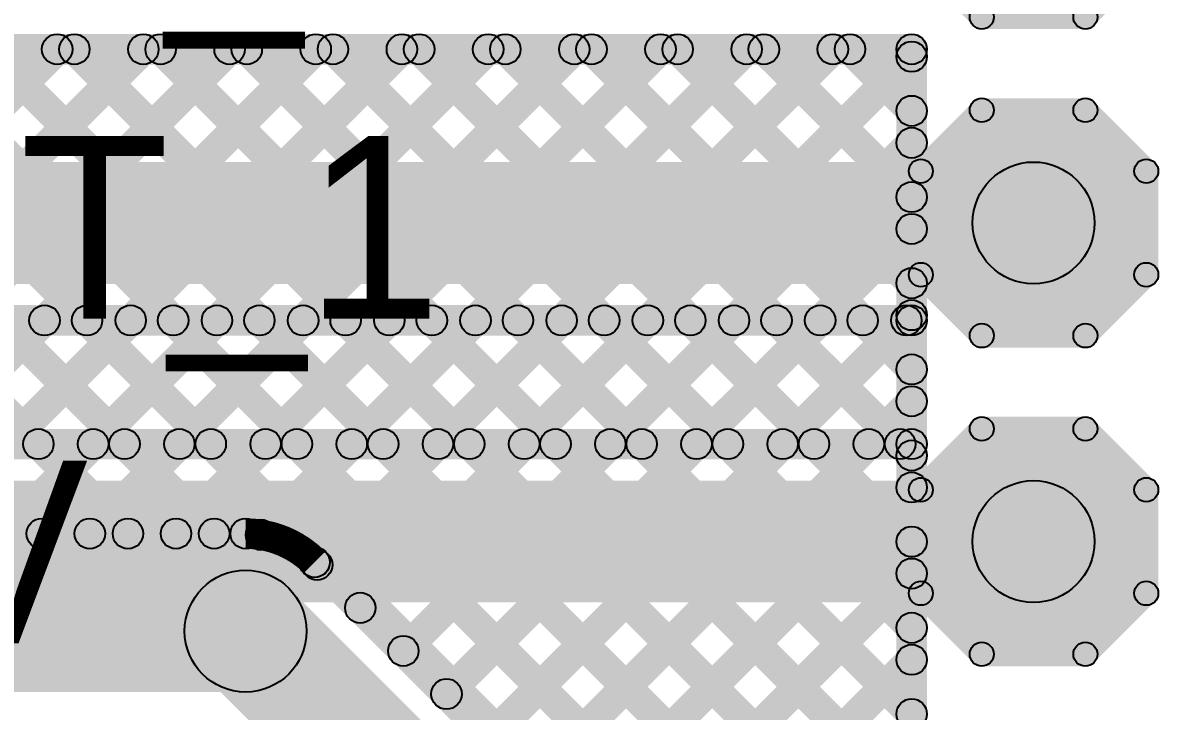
# Model space of a CAD drawing. Header units: millimetres. Extents: x -0.08 to 5.25, y -0.08 to 2.73.
# Drawn here: x 4.7542 to 5.1269, y 1.2707 to 1.4967 of the extents above; entities that cross this region are included whole.
import ezdxf

# ---------------------------------------------------------------- set-up
doc = ezdxf.new("R2010")
doc.units = ezdxf.units.MM
doc.header["$MEASUREMENT"] = 0
for name, color, linetype in [('BottomLayer', 5, 'Continuous'), ('TopLayer', 1, 'Continuous'), ('TopOverlay', 2, 'Continuous'), ('TopPaste', 8, 'Continuous'), ('TopSolder', 216, 'Continuous')]:
    doc.layers.add(name, color=color, linetype=linetype)

# ---------------------------------------------------------------- blocks, each defined once
blk = doc.blocks.new('TEST_POINT_65')
at = {"layer": 'TopLayer'}
blk.add_hatch(color=1, dxfattribs=at).paths.add_polyline_path([(0.015, 0.03), (-0.015, 0.03), (-0.03, 0.015), (-0.03, -0.015), (-0.015, -0.03), (0.015, -0.03), (0.03, -0.015), (0.03, 0.015)])
at = {"layer": 'TopOverlay'}
for points in [[(-0.01978, 0.03978), (-0.01422, 0.03422), (-0.03422, 0.01422), (-0.03978, 0.01978)], [(0.017, 0.04094), (0.017, 0.03306), (-0.017, 0.03306), (-0.017, 0.04094)], [(0.017, 0.04094), (0.017, 0.03306), (-0.017, 0.03306), (-0.017, 0.04094)], [(0.03978, 0.01978), (0.03422, 0.01422), (0.01422, 0.03422), (0.01978, 0.03978)], [(-0.04094, 0.017), (-0.03306, 0.017), (-0.03306, -0.017), (-0.04094, -0.017)], [(0.03306, 0.017), (0.04094, 0.017), (0.04094, -0.017), (0.03306, -0.017)], [(-0.01422, -0.03422), (-0.01978, -0.03978), (-0.03978, -0.01978), (-0.03422, -0.01422)], [(0.03422, -0.01422), (0.03978, -0.01978), (0.01978, -0.03978), (0.01422, -0.03422)], [(0.017, -0.03306), (0.017, -0.04094), (-0.017, -0.04094), (-0.017, -0.03306)], [(0.017, -0.03306), (0.017, -0.04094), (-0.017, -0.04094), (-0.017, -0.03306)]]:
    blk.add_hatch(color=2, dxfattribs=at).paths.add_polyline_path(points)
h = blk.add_hatch(color=2, dxfattribs=at)
edge = h.paths.add_edge_path()
edge.add_arc((-0.017, 0.037), 0.00394, 0, 360)
h = blk.add_hatch(color=2, dxfattribs=at)
edge = h.paths.add_edge_path()
edge.add_arc((-0.017, 0.037), 0.00394, 0, 360)
h = blk.add_hatch(color=2, dxfattribs=at)
edge = h.paths.add_edge_path()
edge.add_arc((-0.017, 0.037), 0.00394, 0, 360)
h = blk.add_hatch(color=2, dxfattribs=at)
edge = h.paths.add_edge_path()
edge.add_arc((0.017, 0.037), 0.00394, 0, 360)
h = blk.add_hatch(color=2, dxfattribs=at)
edge = h.paths.add_edge_path()
edge.add_arc((0.017, 0.037), 0.00394, 0, 360)
h = blk.add_hatch(color=2, dxfattribs=at)
edge = h.paths.add_edge_path()
edge.add_arc((0.017, 0.037), 0.00394, 0, 360)
h = blk.add_hatch(color=2, dxfattribs=at)
edge = h.paths.add_edge_path()
edge.add_arc((-0.037, 0.017), 0.00394, 0, 360)
h = blk.add_hatch(color=2, dxfattribs=at)
edge = h.paths.add_edge_path()
edge.add_arc((-0.037, 0.017), 0.00394, 0, 360)
h = blk.add_hatch(color=2, dxfattribs=at)
edge = h.paths.add_edge_path()
edge.add_arc((0.037, 0.017), 0.00394, 0, 360)
h = blk.add_hatch(color=2, dxfattribs=at)
edge = h.paths.add_edge_path()
edge.add_arc((0.037, 0.017), 0.00394, 0, 360)
h = blk.add_hatch(color=2, dxfattribs=at)
edge = h.paths.add_edge_path()
edge.add_arc((-0.037, -0.017), 0.00394, 0, 360)
h = blk.add_hatch(color=2, dxfattribs=at)
edge = h.paths.add_edge_path()
edge.add_arc((-0.037, -0.017), 0.00394, 0, 360)
h = blk.add_hatch(color=2, dxfattribs=at)
edge = h.paths.add_edge_path()
edge.add_arc((0.037, -0.017), 0.00394, 0, 360)
h = blk.add_hatch(color=2, dxfattribs=at)
edge = h.paths.add_edge_path()
edge.add_arc((0.037, -0.017), 0.00394, 0, 360)
h = blk.add_hatch(color=2, dxfattribs=at)
edge = h.paths.add_edge_path()
edge.add_arc((-0.017, -0.037), 0.00394, 0, 360)
h = blk.add_hatch(color=2, dxfattribs=at)
edge = h.paths.add_edge_path()
edge.add_arc((-0.017, -0.037), 0.00394, 0, 360)
h = blk.add_hatch(color=2, dxfattribs=at)
edge = h.paths.add_edge_path()
edge.add_arc((-0.017, -0.037), 0.00394, 0, 360)
h = blk.add_hatch(color=2, dxfattribs=at)
edge = h.paths.add_edge_path()
edge.add_arc((0.017, -0.037), 0.00394, 0, 360)
h = blk.add_hatch(color=2, dxfattribs=at)
edge = h.paths.add_edge_path()
edge.add_arc((0.017, -0.037), 0.00394, 0, 360)
h = blk.add_hatch(color=2, dxfattribs=at)
edge = h.paths.add_edge_path()
edge.add_arc((0.017, -0.037), 0.00394, 0, 360)
at = {"layer": 'TopPaste'}
blk.add_hatch(color=8, dxfattribs=at).paths.add_polyline_path([(0.015, 0.03), (-0.015, 0.03), (-0.03, 0.015), (-0.03, -0.015), (-0.015, -0.03), (0.015, -0.03), (0.03, -0.015), (0.03, 0.015)])
at = {"layer": 'TopSolder'}
blk.add_hatch(color=216, dxfattribs=at).paths.add_polyline_path([(0.017, 0.034), (-0.017, 0.034), (-0.034, 0.017), (-0.034, -0.017), (-0.017, -0.034), (0.017, -0.034), (0.034, -0.017), (0.034, 0.017)])
at = {"layer": 'TopOverlay'}
for centre in [(-0.017, 0.037), (-0.017, 0.037), (-0.017, 0.037), (0.017, 0.037), (0.017, 0.037), (0.017, 0.037), (-0.037, 0.017), (-0.037, 0.017), (0.037, 0.017), (0.037, 0.017), (-0.037, -0.017), (-0.037, -0.017), (0.037, -0.017), (0.037, -0.017), (-0.017, -0.037), (-0.017, -0.037), (-0.017, -0.037), (0.017, -0.037), (0.017, -0.037), (0.017, -0.037)]:
    blk.add_circle(centre, 0.00394, dxfattribs=at)
blk = doc.blocks.new('TEST_POINT_66')
at = {"layer": 'TopLayer'}
blk.add_hatch(color=1, dxfattribs=at).paths.add_polyline_path([(0.015, 0.03), (-0.015, 0.03), (-0.03, 0.015), (-0.03, -0.015), (-0.015, -0.03), (0.015, -0.03), (0.03, -0.015), (0.03, 0.015)])
at = {"layer": 'TopOverlay'}
for points in [[(-0.01978, 0.03978), (-0.01422, 0.03422), (-0.03422, 0.01422), (-0.03978, 0.01978)], [(0.017, 0.04094), (0.017, 0.03306), (-0.017, 0.03306), (-0.017, 0.04094)], [(0.017, 0.04094), (0.017, 0.03306), (-0.017, 0.03306), (-0.017, 0.04094)], [(0.03978, 0.01978), (0.03422, 0.01422), (0.01422, 0.03422), (0.01978, 0.03978)], [(-0.04094, 0.017), (-0.03306, 0.017), (-0.03306, -0.017), (-0.04094, -0.017)], [(0.03306, 0.017), (0.04094, 0.017), (0.04094, -0.017), (0.03306, -0.017)], [(-0.01422, -0.03422), (-0.01978, -0.03978), (-0.03978, -0.01978), (-0.03422, -0.01422)], [(0.03422, -0.01422), (0.03978, -0.01978), (0.01978, -0.03978), (0.01422, -0.03422)], [(0.017, -0.03306), (0.017, -0.04094), (-0.017, -0.04094), (-0.017, -0.03306)], [(0.017, -0.03306), (0.017, -0.04094), (-0.017, -0.04094), (-0.017, -0.03306)]]:
    blk.add_hatch(color=2, dxfattribs=at).paths.add_polyline_path(points)
h = blk.add_hatch(color=2, dxfattribs=at)
edge = h.paths.add_edge_path()
edge.add_arc((-0.017, 0.037), 0.00394, 0, 360)
h = blk.add_hatch(color=2, dxfattribs=at)
edge = h.paths.add_edge_path()
edge.add_arc((-0.017, 0.037), 0.00394, 0, 360)
h = blk.add_hatch(color=2, dxfattribs=at)
edge = h.paths.add_edge_path()
edge.add_arc((-0.017, 0.037), 0.00394, 0, 360)
h = blk.add_hatch(color=2, dxfattribs=at)
edge = h.paths.add_edge_path()
edge.add_arc((0.017, 0.037), 0.00394, 0, 360)
h = blk.add_hatch(color=2, dxfattribs=at)
edge = h.paths.add_edge_path()
edge.add_arc((0.017, 0.037), 0.00394, 0, 360)
h = blk.add_hatch(color=2, dxfattribs=at)
edge = h.paths.add_edge_path()
edge.add_arc((0.017, 0.037), 0.00394, 0, 360)
h = blk.add_hatch(color=2, dxfattribs=at)
edge = h.paths.add_edge_path()
edge.add_arc((-0.037, 0.017), 0.00394, 0, 360)
h = blk.add_hatch(color=2, dxfattribs=at)
edge = h.paths.add_edge_path()
edge.add_arc((-0.037, 0.017), 0.00394, 0, 360)
h = blk.add_hatch(color=2, dxfattribs=at)
edge = h.paths.add_edge_path()
edge.add_arc((0.037, 0.017), 0.00394, 0, 360)
h = blk.add_hatch(color=2, dxfattribs=at)
edge = h.paths.add_edge_path()
edge.add_arc((0.037, 0.017), 0.00394, 0, 360)
h = blk.add_hatch(color=2, dxfattribs=at)
edge = h.paths.add_edge_path()
edge.add_arc((-0.037, -0.017), 0.00394, 0, 360)
h = blk.add_hatch(color=2, dxfattribs=at)
edge = h.paths.add_edge_path()
edge.add_arc((-0.037, -0.017), 0.00394, 0, 360)
h = blk.add_hatch(color=2, dxfattribs=at)
edge = h.paths.add_edge_path()
edge.add_arc((0.037, -0.017), 0.00394, 0, 360)
h = blk.add_hatch(color=2, dxfattribs=at)
edge = h.paths.add_edge_path()
edge.add_arc((0.037, -0.017), 0.00394, 0, 360)
h = blk.add_hatch(color=2, dxfattribs=at)
edge = h.paths.add_edge_path()
edge.add_arc((-0.017, -0.037), 0.00394, 0, 360)
h = blk.add_hatch(color=2, dxfattribs=at)
edge = h.paths.add_edge_path()
edge.add_arc((-0.017, -0.037), 0.00394, 0, 360)
h = blk.add_hatch(color=2, dxfattribs=at)
edge = h.paths.add_edge_path()
edge.add_arc((-0.017, -0.037), 0.00394, 0, 360)
h = blk.add_hatch(color=2, dxfattribs=at)
edge = h.paths.add_edge_path()
edge.add_arc((0.017, -0.037), 0.00394, 0, 360)
h = blk.add_hatch(color=2, dxfattribs=at)
edge = h.paths.add_edge_path()
edge.add_arc((0.017, -0.037), 0.00394, 0, 360)
h = blk.add_hatch(color=2, dxfattribs=at)
edge = h.paths.add_edge_path()
edge.add_arc((0.017, -0.037), 0.00394, 0, 360)
at = {"layer": 'TopPaste'}
blk.add_hatch(color=8, dxfattribs=at).paths.add_polyline_path([(0.015, 0.03), (-0.015, 0.03), (-0.03, 0.015), (-0.03, -0.015), (-0.015, -0.03), (0.015, -0.03), (0.03, -0.015), (0.03, 0.015)])
at = {"layer": 'TopSolder'}
blk.add_hatch(color=216, dxfattribs=at).paths.add_polyline_path([(0.017, 0.034), (-0.017, 0.034), (-0.034, 0.017), (-0.034, -0.017), (-0.017, -0.034), (0.017, -0.034), (0.034, -0.017), (0.034, 0.017)])
at = {"layer": 'TopOverlay'}
for centre in [(-0.017, 0.037), (-0.017, 0.037), (-0.017, 0.037), (0.017, 0.037), (0.017, 0.037), (0.017, 0.037), (-0.037, 0.017), (-0.037, 0.017), (0.037, 0.017), (0.037, 0.017), (-0.037, -0.017), (-0.037, -0.017), (0.037, -0.017), (0.037, -0.017), (-0.017, -0.037), (-0.017, -0.037), (-0.017, -0.037), (0.017, -0.037), (0.017, -0.037), (0.017, -0.037)]:
    blk.add_circle(centre, 0.00394, dxfattribs=at)
blk = doc.blocks.new('TEST_POINT_67')
at = {"layer": 'TopLayer'}
blk.add_hatch(color=1, dxfattribs=at).paths.add_polyline_path([(0.015, 0.03), (-0.015, 0.03), (-0.03, 0.015), (-0.03, -0.015), (-0.015, -0.03), (0.015, -0.03), (0.03, -0.015), (0.03, 0.015)])
at = {"layer": 'TopOverlay'}
for points in [[(-0.01978, 0.03978), (-0.01422, 0.03422), (-0.03422, 0.01422), (-0.03978, 0.01978)], [(0.017, 0.04094), (0.017, 0.03306), (-0.017, 0.03306), (-0.017, 0.04094)], [(0.017, 0.04094), (0.017, 0.03306), (-0.017, 0.03306), (-0.017, 0.04094)], [(0.03978, 0.01978), (0.03422, 0.01422), (0.01422, 0.03422), (0.01978, 0.03978)], [(-0.04094, 0.017), (-0.03306, 0.017), (-0.03306, -0.017), (-0.04094, -0.017)], [(0.03306, 0.017), (0.04094, 0.017), (0.04094, -0.017), (0.03306, -0.017)], [(-0.01422, -0.03422), (-0.01978, -0.03978), (-0.03978, -0.01978), (-0.03422, -0.01422)], [(0.03422, -0.01422), (0.03978, -0.01978), (0.01978, -0.03978), (0.01422, -0.03422)], [(0.017, -0.03306), (0.017, -0.04094), (-0.017, -0.04094), (-0.017, -0.03306)], [(0.017, -0.03306), (0.017, -0.04094), (-0.017, -0.04094), (-0.017, -0.03306)]]:
    blk.add_hatch(color=2, dxfattribs=at).paths.add_polyline_path(points)
h = blk.add_hatch(color=2, dxfattribs=at)
edge = h.paths.add_edge_path()
edge.add_arc((-0.017, 0.037), 0.00394, 0, 360)
h = blk.add_hatch(color=2, dxfattribs=at)
edge = h.paths.add_edge_path()
edge.add_arc((-0.017, 0.037), 0.00394, 0, 360)
h = blk.add_hatch(color=2, dxfattribs=at)
edge = h.paths.add_edge_path()
edge.add_arc((-0.017, 0.037), 0.00394, 0, 360)
h = blk.add_hatch(color=2, dxfattribs=at)
edge = h.paths.add_edge_path()
edge.add_arc((0.017, 0.037), 0.00394, 0, 360)
h = blk.add_hatch(color=2, dxfattribs=at)
edge = h.paths.add_edge_path()
edge.add_arc((0.017, 0.037), 0.00394, 0, 360)
h = blk.add_hatch(color=2, dxfattribs=at)
edge = h.paths.add_edge_path()
edge.add_arc((0.017, 0.037), 0.00394, 0, 360)
h = blk.add_hatch(color=2, dxfattribs=at)
edge = h.paths.add_edge_path()
edge.add_arc((-0.037, 0.017), 0.00394, 0, 360)
h = blk.add_hatch(color=2, dxfattribs=at)
edge = h.paths.add_edge_path()
edge.add_arc((-0.037, 0.017), 0.00394, 0, 360)
h = blk.add_hatch(color=2, dxfattribs=at)
edge = h.paths.add_edge_path()
edge.add_arc((0.037, 0.017), 0.00394, 0, 360)
h = blk.add_hatch(color=2, dxfattribs=at)
edge = h.paths.add_edge_path()
edge.add_arc((0.037, 0.017), 0.00394, 0, 360)
h = blk.add_hatch(color=2, dxfattribs=at)
edge = h.paths.add_edge_path()
edge.add_arc((-0.037, -0.017), 0.00394, 0, 360)
h = blk.add_hatch(color=2, dxfattribs=at)
edge = h.paths.add_edge_path()
edge.add_arc((-0.037, -0.017), 0.00394, 0, 360)
h = blk.add_hatch(color=2, dxfattribs=at)
edge = h.paths.add_edge_path()
edge.add_arc((0.037, -0.017), 0.00394, 0, 360)
h = blk.add_hatch(color=2, dxfattribs=at)
edge = h.paths.add_edge_path()
edge.add_arc((0.037, -0.017), 0.00394, 0, 360)
h = blk.add_hatch(color=2, dxfattribs=at)
edge = h.paths.add_edge_path()
edge.add_arc((-0.017, -0.037), 0.00394, 0, 360)
h = blk.add_hatch(color=2, dxfattribs=at)
edge = h.paths.add_edge_path()
edge.add_arc((-0.017, -0.037), 0.00394, 0, 360)
h = blk.add_hatch(color=2, dxfattribs=at)
edge = h.paths.add_edge_path()
edge.add_arc((-0.017, -0.037), 0.00394, 0, 360)
h = blk.add_hatch(color=2, dxfattribs=at)
edge = h.paths.add_edge_path()
edge.add_arc((0.017, -0.037), 0.00394, 0, 360)
h = blk.add_hatch(color=2, dxfattribs=at)
edge = h.paths.add_edge_path()
edge.add_arc((0.017, -0.037), 0.00394, 0, 360)
h = blk.add_hatch(color=2, dxfattribs=at)
edge = h.paths.add_edge_path()
edge.add_arc((0.017, -0.037), 0.00394, 0, 360)
at = {"layer": 'TopPaste'}
blk.add_hatch(color=8, dxfattribs=at).paths.add_polyline_path([(0.015, 0.03), (-0.015, 0.03), (-0.03, 0.015), (-0.03, -0.015), (-0.015, -0.03), (0.015, -0.03), (0.03, -0.015), (0.03, 0.015)])
at = {"layer": 'TopSolder'}
blk.add_hatch(color=216, dxfattribs=at).paths.add_polyline_path([(0.017, 0.034), (-0.017, 0.034), (-0.034, 0.017), (-0.034, -0.017), (-0.017, -0.034), (0.017, -0.034), (0.034, -0.017), (0.034, 0.017)])
at = {"layer": 'TopOverlay'}
for centre in [(-0.017, 0.037), (-0.017, 0.037), (-0.017, 0.037), (0.017, 0.037), (0.017, 0.037), (0.017, 0.037), (-0.037, 0.017), (-0.037, 0.017), (0.037, 0.017), (0.037, 0.017), (-0.037, -0.017), (-0.037, -0.017), (0.037, -0.017), (0.037, -0.017), (-0.017, -0.037), (-0.017, -0.037), (-0.017, -0.037), (0.017, -0.037), (0.017, -0.037), (0.017, -0.037)]:
    blk.add_circle(centre, 0.00394, dxfattribs=at)

msp = doc.modelspace()

# ---------------------------------------------------------------- hatches: boundary and pattern name
at = {"layer": 'BottomLayer'}
for points in [[(3.91116, 1.483), (3.91116, 1.493), (5.046, 1.493), (5.046, 1.483)], [(4.59797, 1.48446), (4.60504, 1.49154), (4.76404, 1.33254), (4.75697, 1.32546)], [(4.6101, 1.32546), (4.60303, 1.33254), (4.76203, 1.49154), (4.7691, 1.48446)], [(4.62625, 1.48446), (4.63333, 1.49154), (4.79233, 1.33254), (4.78525, 1.32546)], [(4.63839, 1.32546), (4.63132, 1.33254), (4.79032, 1.49154), (4.79739, 1.48446)], [(4.65454, 1.48446), (4.66161, 1.49154), (4.82061, 1.33254), (4.81354, 1.32546)], [(4.66667, 1.32546), (4.6596, 1.33254), (4.8186, 1.49154), (4.82567, 1.48446)], [(4.68282, 1.48446), (4.68989, 1.49154), (5.04954, 1.13189), (5.04246, 1.12482)], [(4.69496, 1.32546), (4.68789, 1.33254), (4.84689, 1.49154), (4.85396, 1.48446)], [(4.71111, 1.48446), (4.71818, 1.49154), (5.04954, 1.16018), (5.04246, 1.15311)], [(4.72324, 1.32546), (4.71617, 1.33254), (4.87517, 1.49154), (4.88224, 1.48446)], [(4.73939, 1.48446), (4.74646, 1.49154), (5.04954, 1.18846), (5.04246, 1.18139)], [(4.75152, 1.32546), (4.74445, 1.33254), (4.90345, 1.49154), (4.91052, 1.48446)], [(4.76768, 1.48446), (4.77475, 1.49154), (5.04954, 1.21675), (5.04246, 1.20968)], [(4.77981, 1.32546), (4.77274, 1.33254), (4.93174, 1.49154), (4.93881, 1.48446)], [(4.79596, 1.48446), (4.80303, 1.49154), (5.04954, 1.24503), (5.04246, 1.23796)], [(4.80809, 1.32546), (4.80102, 1.33254), (4.96002, 1.49154), (4.96709, 1.48446)], [(4.82424, 1.48446), (4.83132, 1.49154), (5.04954, 1.27332), (5.04246, 1.26624)], [(4.83598, 1.32506), (4.82891, 1.33214), (4.98831, 1.49154), (4.99538, 1.48446)], [(4.85443, 1.31523), (4.84736, 1.3223), (5.01659, 1.49154), (5.02366, 1.48446)], [(4.85253, 1.48446), (4.8596, 1.49154), (5.04954, 1.3016), (5.04246, 1.29453)], [(4.88081, 1.48446), (4.88788, 1.49154), (5.04954, 1.32988), (5.04246, 1.32281)], [(4.9091, 1.48446), (4.91617, 1.49154), (5.04954, 1.35817), (5.04246, 1.3511)], [(4.93738, 1.48446), (4.94445, 1.49154), (5.04954, 1.38645), (5.04246, 1.37938)], [(4.96567, 1.48446), (4.97274, 1.49154), (5.04954, 1.41474), (5.04246, 1.40767)], [(4.99395, 1.48446), (5.00102, 1.49154), (5.04954, 1.44302), (5.04246, 1.43595)], [(5.02223, 1.48446), (5.02931, 1.49154), (5.04954, 1.47131), (5.04246, 1.46423)], [(4.86857, 1.30109), (4.8615, 1.30816), (5.04246, 1.48912), (5.04954, 1.48205)], [(5.051, 0.187), (5.041, 0.187), (5.041, 1.488), (5.051, 1.488)], [(4.88271, 1.28694), (4.87564, 1.29402), (5.04246, 1.46084), (5.04954, 1.45377)], [(4.89685, 1.2728), (4.88978, 1.27987), (5.04246, 1.43256), (5.04954, 1.42549)], [(4.91099, 1.25866), (4.90392, 1.26573), (5.04246, 1.40427), (5.04954, 1.3972)], [(4.92514, 1.24452), (4.91807, 1.25159), (5.04246, 1.37599), (5.04954, 1.36892)], [(4.93813, 1.22923), (4.93106, 1.2363), (5.04246, 1.3477), (5.04954, 1.34063)], [(3.87725, 1.324), (3.87725, 1.334), (4.8274, 1.334), (4.8274, 1.324)], [(4.84652, 1.31606), (4.85359, 1.32314), (4.93216, 1.24456), (4.92509, 1.23749)], [(4.93855, 1.20136), (4.93147, 1.20843), (5.04246, 1.31942), (5.04954, 1.31235)], [(3.864, 1.277), (3.864, 1.317), (4.8274, 1.317), (4.8274, 1.277)], [(4.81326, 1.28286), (4.84154, 1.31114), (4.92014, 1.23254), (4.89186, 1.20426)], [(4.26486, 0.49939), (4.25779, 0.50646), (5.04246, 1.29113), (5.04954, 1.28406)]]:
    msp.add_hatch(color=5, dxfattribs=at).paths.add_polyline_path(points)
h = msp.add_hatch(color=5, dxfattribs=at)
edge = h.paths.add_edge_path()
edge.add_arc((4.76557, 1.488), 0.005, 0, 360)
h = msp.add_hatch(color=5, dxfattribs=at)
edge = h.paths.add_edge_path()
edge.add_arc((4.77121, 1.488), 0.005, 0, 360)
h = msp.add_hatch(color=5, dxfattribs=at)
edge = h.paths.add_edge_path()
edge.add_arc((4.79385, 1.488), 0.005, 0, 360)
h = msp.add_hatch(color=5, dxfattribs=at)
edge = h.paths.add_edge_path()
edge.add_arc((4.7995, 1.488), 0.005, 0, 360)
h = msp.add_hatch(color=5, dxfattribs=at)
edge = h.paths.add_edge_path()
edge.add_arc((4.82214, 1.488), 0.005, 0, 360)
h = msp.add_hatch(color=5, dxfattribs=at)
edge = h.paths.add_edge_path()
edge.add_arc((4.82778, 1.488), 0.005, 0, 360)
h = msp.add_hatch(color=5, dxfattribs=at)
edge = h.paths.add_edge_path()
edge.add_arc((4.85042, 1.488), 0.005, 0, 360)
h = msp.add_hatch(color=5, dxfattribs=at)
edge = h.paths.add_edge_path()
edge.add_arc((4.85606, 1.488), 0.005, 0, 360)
h = msp.add_hatch(color=5, dxfattribs=at)
edge = h.paths.add_edge_path()
edge.add_arc((4.8787, 1.488), 0.005, 0, 360)
h = msp.add_hatch(color=5, dxfattribs=at)
edge = h.paths.add_edge_path()
edge.add_arc((4.88435, 1.488), 0.005, 0, 360)
h = msp.add_hatch(color=5, dxfattribs=at)
edge = h.paths.add_edge_path()
edge.add_arc((4.90699, 1.488), 0.005, 0, 360)
h = msp.add_hatch(color=5, dxfattribs=at)
edge = h.paths.add_edge_path()
edge.add_arc((4.91263, 1.488), 0.005, 0, 360)
h = msp.add_hatch(color=5, dxfattribs=at)
edge = h.paths.add_edge_path()
edge.add_arc((4.93527, 1.488), 0.005, 0, 360)
h = msp.add_hatch(color=5, dxfattribs=at)
edge = h.paths.add_edge_path()
edge.add_arc((4.94092, 1.488), 0.005, 0, 360)
h = msp.add_hatch(color=5, dxfattribs=at)
edge = h.paths.add_edge_path()
edge.add_arc((4.96356, 1.488), 0.005, 0, 360)
h = msp.add_hatch(color=5, dxfattribs=at)
edge = h.paths.add_edge_path()
edge.add_arc((4.9692, 1.488), 0.005, 0, 360)
h = msp.add_hatch(color=5, dxfattribs=at)
edge = h.paths.add_edge_path()
edge.add_arc((4.99184, 1.488), 0.005, 0, 360)
h = msp.add_hatch(color=5, dxfattribs=at)
edge = h.paths.add_edge_path()
edge.add_arc((4.99749, 1.488), 0.005, 0, 360)
h = msp.add_hatch(color=5, dxfattribs=at)
edge = h.paths.add_edge_path()
edge.add_arc((5.02013, 1.488), 0.005, 0, 360)
h = msp.add_hatch(color=5, dxfattribs=at)
edge = h.paths.add_edge_path()
edge.add_arc((5.02577, 1.488), 0.005, 0, 360)
h = msp.add_hatch(color=5, dxfattribs=at)
edge = h.paths.add_edge_path()
edge.add_arc((5.046, 1.488), 0.005, 0, 360)
h = msp.add_hatch(color=5, dxfattribs=at)
edge = h.paths.add_edge_path()
edge.add_arc((5.046, 1.488), 0.005, 0, 360)
h = msp.add_hatch(color=5, dxfattribs=at)
edge = h.paths.add_edge_path()
edge.add_arc((5.046, 1.48559), 0.005, 0, 360)
h = msp.add_hatch(color=5, dxfattribs=at)
edge = h.paths.add_edge_path()
edge.add_arc((5.046, 1.46777), 0.005, 0, 360)
h = msp.add_hatch(color=5, dxfattribs=at)
edge = h.paths.add_edge_path()
edge.add_arc((5.046, 1.45731), 0.005, 0, 360)
h = msp.add_hatch(color=5, dxfattribs=at)
edge = h.paths.add_edge_path()
edge.add_arc((5.046, 1.43949), 0.005, 0, 360)
h = msp.add_hatch(color=5, dxfattribs=at)
edge = h.paths.add_edge_path()
edge.add_arc((5.046, 1.42902), 0.005, 0, 360)
h = msp.add_hatch(color=5, dxfattribs=at)
edge = h.paths.add_edge_path()
edge.add_arc((5.046, 1.4112), 0.005, 0, 360)
h = msp.add_hatch(color=5, dxfattribs=at)
edge = h.paths.add_edge_path()
edge.add_arc((5.046, 1.40074), 0.005, 0, 360)
h = msp.add_hatch(color=5, dxfattribs=at)
edge = h.paths.add_edge_path()
edge.add_arc((5.046, 1.38292), 0.005, 0, 360)
h = msp.add_hatch(color=5, dxfattribs=at)
edge = h.paths.add_edge_path()
edge.add_arc((5.046, 1.37245), 0.005, 0, 360)
h = msp.add_hatch(color=5, dxfattribs=at)
edge = h.paths.add_edge_path()
edge.add_arc((5.046, 1.35463), 0.005, 0, 360)
h = msp.add_hatch(color=5, dxfattribs=at)
edge = h.paths.add_edge_path()
edge.add_arc((5.046, 1.34417), 0.005, 0, 360)
h = msp.add_hatch(color=5, dxfattribs=at)
edge = h.paths.add_edge_path()
edge.add_arc((4.76051, 1.329), 0.005, 0, 360)
h = msp.add_hatch(color=5, dxfattribs=at)
edge = h.paths.add_edge_path()
edge.add_arc((4.77627, 1.329), 0.005, 0, 360)
h = msp.add_hatch(color=5, dxfattribs=at)
edge = h.paths.add_edge_path()
edge.add_arc((4.78879, 1.329), 0.005, 0, 360)
h = msp.add_hatch(color=5, dxfattribs=at)
edge = h.paths.add_edge_path()
edge.add_arc((4.80456, 1.329), 0.005, 0, 360)
h = msp.add_hatch(color=5, dxfattribs=at)
edge = h.paths.add_edge_path()
edge.add_arc((4.81707, 1.329), 0.005, 0, 360)
h = msp.add_hatch(color=5, dxfattribs=at)
edge = h.paths.add_edge_path()
edge.add_arc((4.8274, 1.329), 0.005, 0, 360)
h = msp.add_hatch(color=5, dxfattribs=at)
edge = h.paths.add_edge_path()
edge.add_arc((4.8274, 1.329), 0.005, 0, 360)
h = msp.add_hatch(color=5, dxfattribs=at)
edge = h.paths.add_edge_path()
edge.add_arc((4.8274, 1.329), 0.005, 0, 360)
h = msp.add_hatch(color=5, dxfattribs=at)
edge = h.paths.add_edge_path()
edge.add_arc((4.83244, 1.3286), 0.005, 0, 360)
h = msp.add_hatch(color=5, dxfattribs=at)
edge = h.paths.add_edge_path()
edge.add_arc((5.046, 1.32635), 0.005, 0, 360)
h = msp.add_hatch(color=5, dxfattribs=at)
edge = h.paths.add_edge_path()
edge.add_arc((4.85003, 1.31963), 0.005, 0, 360)
h = msp.add_hatch(color=5, dxfattribs=at)
edge = h.paths.add_edge_path()
edge.add_arc((4.85006, 1.3196), 0.005, 0, 360)
h = msp.add_hatch(color=5, dxfattribs=at)
edge = h.paths.add_edge_path()
edge.add_arc((4.85006, 1.3196), 0.005, 0, 360)
h = msp.add_hatch(color=5, dxfattribs=at)
edge = h.paths.add_edge_path()
edge.add_arc((4.85089, 1.31876), 0.005, 0, 360)
h = msp.add_hatch(color=5, dxfattribs=at)
edge = h.paths.add_edge_path()
edge.add_arc((5.046, 1.31588), 0.005, 0, 360)
h = msp.add_hatch(color=5, dxfattribs=at)
edge = h.paths.add_edge_path()
edge.add_arc((4.8274, 1.297), 0.02, 0, 360)
h = msp.add_hatch(color=5, dxfattribs=at)
edge = h.paths.add_edge_path()
edge.add_arc((4.8274, 1.297), 0.02, 0, 360)
h = msp.add_hatch(color=5, dxfattribs=at)
edge = h.paths.add_edge_path()
edge.add_arc((4.86503, 1.30462), 0.005, 0, 360)
h = msp.add_hatch(color=5, dxfattribs=at)
edge = h.paths.add_edge_path()
edge.add_arc((5.046, 1.29806), 0.005, 0, 360)
h = msp.add_hatch(color=5, dxfattribs=at)
edge = h.paths.add_edge_path()
edge.add_arc((4.87917, 1.29048), 0.005, 0, 360)
h = msp.add_hatch(color=5, dxfattribs=at)
edge = h.paths.add_edge_path()
edge.add_arc((5.046, 1.2876), 0.005, 0, 360)
h = msp.add_hatch(color=5, dxfattribs=at)
edge = h.paths.add_edge_path()
edge.add_arc((4.89332, 1.27634), 0.005, 0, 360)
h = msp.add_hatch(color=5, dxfattribs=at)
edge = h.paths.add_edge_path()
edge.add_arc((5.046, 1.26978), 0.005, 0, 360)
at = {"layer": 'TopLayer'}
for points in [[(4.6205, 1.411), (4.6205, 1.451), (5.086, 1.451), (5.086, 1.411)], [(4.63375, 1.394), (4.63375, 1.404), (5.046, 1.404), (5.046, 1.394)], [(4.71525, 1.39546), (4.72233, 1.40254), (4.76293, 1.36194), (4.75585, 1.35486)], [(4.72436, 1.35486), (4.71729, 1.36194), (4.75789, 1.40254), (4.76496, 1.39546)], [(4.74354, 1.39546), (4.75061, 1.40254), (4.79121, 1.36194), (4.78414, 1.35486)], [(4.75264, 1.35486), (4.74557, 1.36194), (4.78617, 1.40254), (4.79324, 1.39546)], [(4.77182, 1.39546), (4.77889, 1.40254), (4.81949, 1.36194), (4.81242, 1.35486)], [(4.78092, 1.35486), (4.77385, 1.36194), (4.81445, 1.40254), (4.82152, 1.39546)], [(4.80011, 1.39546), (4.80718, 1.40254), (4.84778, 1.36194), (4.84071, 1.35486)], [(4.80921, 1.35486), (4.80214, 1.36194), (4.84274, 1.40254), (4.84981, 1.39546)], [(4.82839, 1.39546), (4.83546, 1.40254), (4.87606, 1.36194), (4.86899, 1.35486)], [(4.83749, 1.35486), (4.83042, 1.36194), (4.87102, 1.40254), (4.87809, 1.39546)], [(4.85668, 1.39546), (4.86375, 1.40254), (4.90435, 1.36194), (4.89728, 1.35486)], [(4.86578, 1.35486), (4.85871, 1.36194), (4.89931, 1.40254), (4.90638, 1.39546)], [(4.88496, 1.39546), (4.89203, 1.40254), (4.93263, 1.36194), (4.92556, 1.35486)], [(4.89406, 1.35486), (4.88699, 1.36194), (4.92759, 1.40254), (4.93466, 1.39546)], [(4.91324, 1.39546), (4.92032, 1.40254), (4.96092, 1.36194), (4.95384, 1.35486)], [(4.92235, 1.35486), (4.91528, 1.36194), (4.95588, 1.40254), (4.96295, 1.39546)], [(4.94153, 1.39546), (4.9486, 1.40254), (4.9892, 1.36194), (4.98213, 1.35486)], [(4.95063, 1.35486), (4.94356, 1.36194), (4.98416, 1.40254), (4.99123, 1.39546)], [(4.96981, 1.39546), (4.97688, 1.40254), (5.01748, 1.36194), (5.01041, 1.35486)], [(4.97891, 1.35486), (4.97184, 1.36194), (5.01244, 1.40254), (5.01951, 1.39546)], [(4.9981, 1.39546), (5.00517, 1.40254), (5.04577, 1.36194), (5.0387, 1.35486)], [(5.0072, 1.35486), (5.00013, 1.36194), (5.04073, 1.40254), (5.0478, 1.39546)], [(5.02638, 1.39546), (5.03345, 1.40254), (5.04954, 1.38645), (5.04246, 1.37938)], [(5.051, 1.3584), (5.041, 1.3584), (5.041, 1.399), (5.051, 1.399)], [(5.03548, 1.35486), (5.02841, 1.36194), (5.04246, 1.37599), (5.04954, 1.36892)], [(4.6254, 1.3534), (4.6254, 1.3634), (5.046, 1.3634), (5.046, 1.3534)], [(4.6254, 1.3064), (4.6254, 1.3464), (5.086, 1.3464), (5.086, 1.3064)]]:
    msp.add_hatch(color=1, dxfattribs=at).paths.add_polyline_path(points)
h = msp.add_hatch(color=1, dxfattribs=at)
edge = h.paths.add_edge_path()
edge.add_arc((5.086, 1.431), 0.02, 0, 360)
h = msp.add_hatch(color=1, dxfattribs=at)
edge = h.paths.add_edge_path()
edge.add_arc((4.76142, 1.399), 0.005, 0, 360)
h = msp.add_hatch(color=1, dxfattribs=at)
edge = h.paths.add_edge_path()
edge.add_arc((4.77536, 1.399), 0.005, 0, 360)
h = msp.add_hatch(color=1, dxfattribs=at)
edge = h.paths.add_edge_path()
edge.add_arc((4.7897, 1.399), 0.005, 0, 360)
h = msp.add_hatch(color=1, dxfattribs=at)
edge = h.paths.add_edge_path()
edge.add_arc((4.80364, 1.399), 0.005, 0, 360)
h = msp.add_hatch(color=1, dxfattribs=at)
edge = h.paths.add_edge_path()
edge.add_arc((4.81799, 1.399), 0.005, 0, 360)
h = msp.add_hatch(color=1, dxfattribs=at)
edge = h.paths.add_edge_path()
edge.add_arc((4.83193, 1.399), 0.005, 0, 360)
h = msp.add_hatch(color=1, dxfattribs=at)
edge = h.paths.add_edge_path()
edge.add_arc((4.84627, 1.399), 0.005, 0, 360)
h = msp.add_hatch(color=1, dxfattribs=at)
edge = h.paths.add_edge_path()
edge.add_arc((4.86021, 1.399), 0.005, 0, 360)
h = msp.add_hatch(color=1, dxfattribs=at)
edge = h.paths.add_edge_path()
edge.add_arc((4.87456, 1.399), 0.005, 0, 360)
h = msp.add_hatch(color=1, dxfattribs=at)
edge = h.paths.add_edge_path()
edge.add_arc((4.8885, 1.399), 0.005, 0, 360)
h = msp.add_hatch(color=1, dxfattribs=at)
edge = h.paths.add_edge_path()
edge.add_arc((4.90284, 1.399), 0.005, 0, 360)
h = msp.add_hatch(color=1, dxfattribs=at)
edge = h.paths.add_edge_path()
edge.add_arc((4.91678, 1.399), 0.005, 0, 360)
h = msp.add_hatch(color=1, dxfattribs=at)
edge = h.paths.add_edge_path()
edge.add_arc((4.93113, 1.399), 0.005, 0, 360)
h = msp.add_hatch(color=1, dxfattribs=at)
edge = h.paths.add_edge_path()
edge.add_arc((4.94506, 1.399), 0.005, 0, 360)
h = msp.add_hatch(color=1, dxfattribs=at)
edge = h.paths.add_edge_path()
edge.add_arc((4.95941, 1.399), 0.005, 0, 360)
h = msp.add_hatch(color=1, dxfattribs=at)
edge = h.paths.add_edge_path()
edge.add_arc((4.97335, 1.399), 0.005, 0, 360)
h = msp.add_hatch(color=1, dxfattribs=at)
edge = h.paths.add_edge_path()
edge.add_arc((4.9877, 1.399), 0.005, 0, 360)
h = msp.add_hatch(color=1, dxfattribs=at)
edge = h.paths.add_edge_path()
edge.add_arc((5.00163, 1.399), 0.005, 0, 360)
h = msp.add_hatch(color=1, dxfattribs=at)
edge = h.paths.add_edge_path()
edge.add_arc((5.01598, 1.399), 0.005, 0, 360)
h = msp.add_hatch(color=1, dxfattribs=at)
edge = h.paths.add_edge_path()
edge.add_arc((5.02992, 1.399), 0.005, 0, 360)
h = msp.add_hatch(color=1, dxfattribs=at)
edge = h.paths.add_edge_path()
edge.add_arc((5.04426, 1.399), 0.005, 0, 360)
h = msp.add_hatch(color=1, dxfattribs=at)
edge = h.paths.add_edge_path()
edge.add_arc((5.046, 1.399), 0.005, 0, 360)
h = msp.add_hatch(color=1, dxfattribs=at)
edge = h.paths.add_edge_path()
edge.add_arc((5.046, 1.399), 0.005, 0, 360)
h = msp.add_hatch(color=1, dxfattribs=at)
edge = h.paths.add_edge_path()
edge.add_arc((5.046, 1.38292), 0.005, 0, 360)
h = msp.add_hatch(color=1, dxfattribs=at)
edge = h.paths.add_edge_path()
edge.add_arc((5.046, 1.37245), 0.005, 0, 360)
h = msp.add_hatch(color=1, dxfattribs=at)
edge = h.paths.add_edge_path()
edge.add_arc((4.75939, 1.3584), 0.005, 0, 360)
h = msp.add_hatch(color=1, dxfattribs=at)
edge = h.paths.add_edge_path()
edge.add_arc((4.77739, 1.3584), 0.005, 0, 360)
h = msp.add_hatch(color=1, dxfattribs=at)
edge = h.paths.add_edge_path()
edge.add_arc((4.78767, 1.3584), 0.005, 0, 360)
h = msp.add_hatch(color=1, dxfattribs=at)
edge = h.paths.add_edge_path()
edge.add_arc((4.80567, 1.3584), 0.005, 0, 360)
h = msp.add_hatch(color=1, dxfattribs=at)
edge = h.paths.add_edge_path()
edge.add_arc((4.81596, 1.3584), 0.005, 0, 360)
h = msp.add_hatch(color=1, dxfattribs=at)
edge = h.paths.add_edge_path()
edge.add_arc((4.83396, 1.3584), 0.005, 0, 360)
h = msp.add_hatch(color=1, dxfattribs=at)
edge = h.paths.add_edge_path()
edge.add_arc((4.84424, 1.3584), 0.005, 0, 360)
h = msp.add_hatch(color=1, dxfattribs=at)
edge = h.paths.add_edge_path()
edge.add_arc((4.86224, 1.3584), 0.005, 0, 360)
h = msp.add_hatch(color=1, dxfattribs=at)
edge = h.paths.add_edge_path()
edge.add_arc((4.87253, 1.3584), 0.005, 0, 360)
h = msp.add_hatch(color=1, dxfattribs=at)
edge = h.paths.add_edge_path()
edge.add_arc((4.89053, 1.3584), 0.005, 0, 360)
h = msp.add_hatch(color=1, dxfattribs=at)
edge = h.paths.add_edge_path()
edge.add_arc((4.90081, 1.3584), 0.005, 0, 360)
h = msp.add_hatch(color=1, dxfattribs=at)
edge = h.paths.add_edge_path()
edge.add_arc((4.91881, 1.3584), 0.005, 0, 360)
h = msp.add_hatch(color=1, dxfattribs=at)
edge = h.paths.add_edge_path()
edge.add_arc((4.9291, 1.3584), 0.005, 0, 360)
h = msp.add_hatch(color=1, dxfattribs=at)
edge = h.paths.add_edge_path()
edge.add_arc((4.9471, 1.3584), 0.005, 0, 360)
h = msp.add_hatch(color=1, dxfattribs=at)
edge = h.paths.add_edge_path()
edge.add_arc((4.95738, 1.3584), 0.005, 0, 360)
h = msp.add_hatch(color=1, dxfattribs=at)
edge = h.paths.add_edge_path()
edge.add_arc((4.97538, 1.3584), 0.005, 0, 360)
h = msp.add_hatch(color=1, dxfattribs=at)
edge = h.paths.add_edge_path()
edge.add_arc((4.98566, 1.3584), 0.005, 0, 360)
h = msp.add_hatch(color=1, dxfattribs=at)
edge = h.paths.add_edge_path()
edge.add_arc((5.00366, 1.3584), 0.005, 0, 360)
h = msp.add_hatch(color=1, dxfattribs=at)
edge = h.paths.add_edge_path()
edge.add_arc((5.01395, 1.3584), 0.005, 0, 360)
h = msp.add_hatch(color=1, dxfattribs=at)
edge = h.paths.add_edge_path()
edge.add_arc((5.03195, 1.3584), 0.005, 0, 360)
h = msp.add_hatch(color=1, dxfattribs=at)
edge = h.paths.add_edge_path()
edge.add_arc((5.04223, 1.3584), 0.005, 0, 360)
h = msp.add_hatch(color=1, dxfattribs=at)
edge = h.paths.add_edge_path()
edge.add_arc((5.046, 1.3584), 0.005, 0, 360)
h = msp.add_hatch(color=1, dxfattribs=at)
edge = h.paths.add_edge_path()
edge.add_arc((5.046, 1.3584), 0.005, 0, 360)
h = msp.add_hatch(color=1, dxfattribs=at)
edge = h.paths.add_edge_path()
edge.add_arc((5.086, 1.3264), 0.02, 0, 360)

# ---------------------------------------------------------------- linework, layer by layer
at = {"layer": 'BottomLayer', "const_width": 0.01}
for points in [[(4.8274, 1.329, -0.199231), (4.85006, 1.3196)], [(4.8274, 1.329, -0.198912), (4.85003, 1.31963)]]:
    msp.add_lwpolyline(points, format="xyb", dxfattribs=at)
at = {"layer": 'BottomLayer'}
for centre, radius in [((4.76557, 1.488), 0.005), ((4.77121, 1.488), 0.005), ((4.79385, 1.488), 0.005), ((4.7995, 1.488), 0.005), ((4.82214, 1.488), 0.005), ((4.82778, 1.488), 0.005), ((4.85042, 1.488), 0.005), ((4.85606, 1.488), 0.005), ((4.8787, 1.488), 0.005), ((4.88435, 1.488), 0.005), ((4.90699, 1.488), 0.005), ((4.91263, 1.488), 0.005), ((4.93527, 1.488), 0.005), ((4.94092, 1.488), 0.005), ((4.96356, 1.488), 0.005), ((4.9692, 1.488), 0.005), ((4.99184, 1.488), 0.005), ((4.99749, 1.488), 0.005), ((5.02013, 1.488), 0.005), ((5.02577, 1.488), 0.005), ((5.046, 1.488), 0.005), ((5.046, 1.488), 0.005), ((5.046, 1.48559), 0.005), ((5.046, 1.46777), 0.005), ((5.046, 1.45731), 0.005), ((5.046, 1.43949), 0.005), ((5.046, 1.42902), 0.005), ((5.046, 1.4112), 0.005), ((5.046, 1.40074), 0.005), ((5.046, 1.38292), 0.005), ((5.046, 1.37245), 0.005), ((5.046, 1.35463), 0.005), ((5.046, 1.34417), 0.005), ((4.76051, 1.329), 0.005), ((4.77627, 1.329), 0.005), ((4.78879, 1.329), 0.005), ((4.80456, 1.329), 0.005), ((4.81707, 1.329), 0.005), ((4.8274, 1.329), 0.005), ((4.8274, 1.329), 0.005), ((4.8274, 1.329), 0.005), ((4.83244, 1.3286), 0.005), ((5.046, 1.32635), 0.005), ((4.85003, 1.31963), 0.005), ((4.85006, 1.3196), 0.005), ((4.85006, 1.3196), 0.005), ((4.85089, 1.31876), 0.005), ((5.046, 1.31588), 0.005), ((4.8274, 1.297), 0.02), ((4.8274, 1.297), 0.02), ((4.86503, 1.30462), 0.005), ((5.046, 1.29806), 0.005), ((4.87917, 1.29048), 0.005), ((5.046, 1.2876), 0.005), ((4.89332, 1.27634), 0.005), ((5.046, 1.26978), 0.005)]:
    msp.add_circle(centre, radius, dxfattribs=at)
at = {"layer": 'TopLayer'}
for centre, radius in [((5.086, 1.431), 0.02), ((4.76142, 1.399), 0.005), ((4.77536, 1.399), 0.005), ((4.7897, 1.399), 0.005), ((4.80364, 1.399), 0.005), ((4.81799, 1.399), 0.005), ((4.83193, 1.399), 0.005), ((4.84627, 1.399), 0.005), ((4.86021, 1.399), 0.005), ((4.87456, 1.399), 0.005), ((4.8885, 1.399), 0.005), ((4.90284, 1.399), 0.005), ((4.91678, 1.399), 0.005), ((4.93113, 1.399), 0.005), ((4.94506, 1.399), 0.005), ((4.95941, 1.399), 0.005), ((4.97335, 1.399), 0.005), ((4.9877, 1.399), 0.005), ((5.00163, 1.399), 0.005), ((5.01598, 1.399), 0.005), ((5.02992, 1.399), 0.005), ((5.04426, 1.399), 0.005), ((5.046, 1.399), 0.005), ((5.046, 1.399), 0.005), ((5.046, 1.38292), 0.005), ((5.046, 1.37245), 0.005), ((4.75939, 1.3584), 0.005), ((4.77739, 1.3584), 0.005), ((4.78767, 1.3584), 0.005), ((4.80567, 1.3584), 0.005), ((4.81596, 1.3584), 0.005), ((4.83396, 1.3584), 0.005), ((4.84424, 1.3584), 0.005), ((4.86224, 1.3584), 0.005), ((4.87253, 1.3584), 0.005), ((4.89053, 1.3584), 0.005), ((4.90081, 1.3584), 0.005), ((4.91881, 1.3584), 0.005), ((4.9291, 1.3584), 0.005), ((4.9471, 1.3584), 0.005), ((4.95738, 1.3584), 0.005), ((4.97538, 1.3584), 0.005), ((4.98566, 1.3584), 0.005), ((5.00366, 1.3584), 0.005), ((5.01395, 1.3584), 0.005), ((5.03195, 1.3584), 0.005), ((5.04223, 1.3584), 0.005), ((5.046, 1.3584), 0.005), ((5.046, 1.3584), 0.005), ((5.086, 1.3264), 0.02)]:
    msp.add_circle(centre, radius, dxfattribs=at)

# ---------------------------------------------------------------- block references
at = {"rotation": 180}
for name, p in [('TEST_POINT_66', (5.086, 1.5356)), ('TEST_POINT_67', (5.086, 1.431)), ('TEST_POINT_65', (5.086, 1.3264))]:
    msp.add_blockref(name, p, dxfattribs=at)

# ---------------------------------------------------------------- texts
at = {"layer": 'TopOverlay'}
for s, p in [('OUT_2', (4.632, 1.50559)), ('OUT_1', (4.633, 1.39959)), ('12V', (4.633, 1.293))]:
    msp.add_text(s, height=0.06, rotation=360, dxfattribs=at).set_placement(p)

doc.saveas('drawing.dxf')
